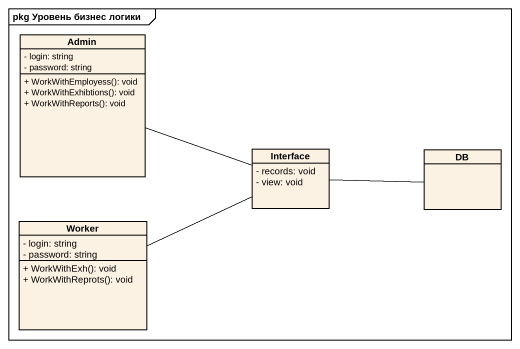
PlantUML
@startuml
mainframe pkg Уровень бизнес логики
hide circle
hide empty members
skinparam classAttributeIconSize 0
class Admin {
  - login: string
  - password: string
  + WorkWithEmployess(): void
  + WorkWithExhibtions(): void
  + WorkWithReports(): void
}
class "Interface" as Interface_ {
  - records: void
  - view: void
}
class DB
class Worker {
  - login: string
  - password: string
  + WorkWithExh(): void
  + WorkWithReprots(): void
}
Interface_ -left- Admin
Interface_ -left- Worker
DB -left- Interface_
@enduml
